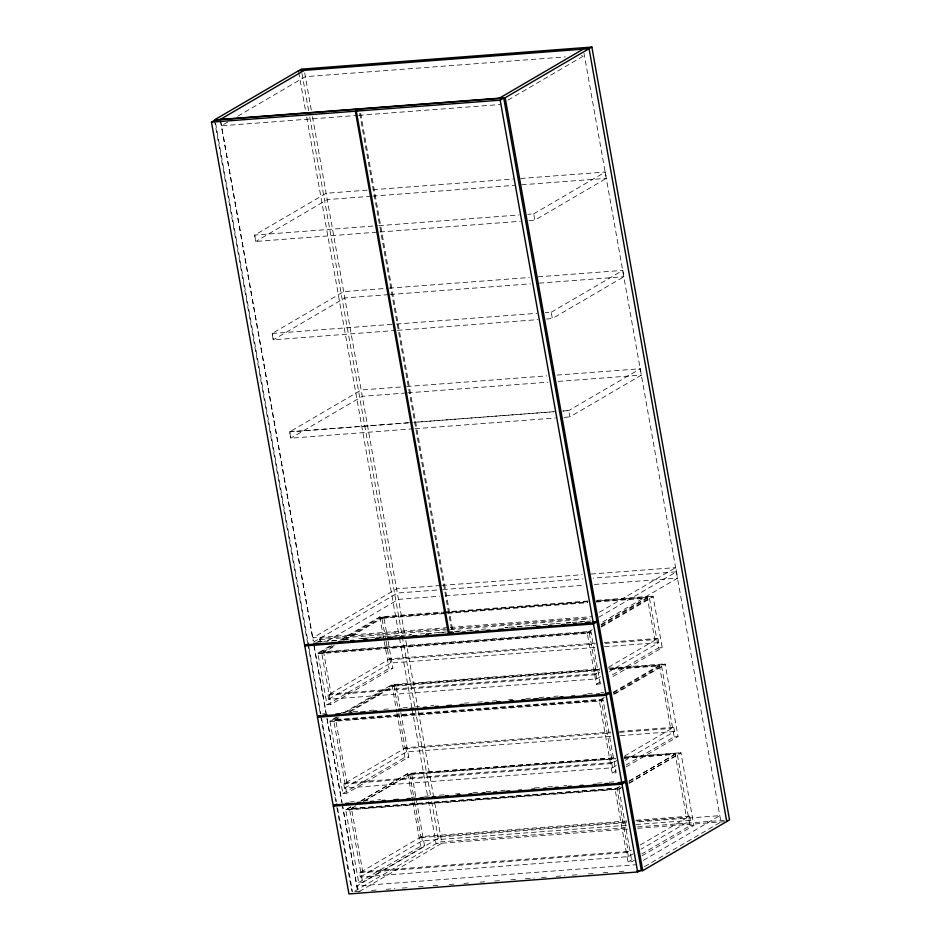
<?xml version="1.0" encoding="UTF-8"?>
<svg xmlns="http://www.w3.org/2000/svg" width="941" height="941" viewBox="0 0 941 941"><rect width="100%" height="100%" fill="white"/><g stroke="black" fill="none" stroke-linecap="round" stroke-linejoin="round"><path stroke-width="0.71" stroke-dasharray="4.71 3.53" d="M227.722 122.083L221.37 125.8L357.321 115.402M237.744 116.225L305.366 76.68L565.4 56.895M507.999 100.111L584.396 55.448L581.467 55.672M396.09 330.42L273.29 339.819L272.161 333.49L343.759 291.628L387.586 288.287M533.665 213.889L605.263 172.027L606.392 178.343L534.782 220.218L533.759 213.842L527.819 214.336M413.617 428.778L290.804 438.177L289.675 431.86L361.285 389.986L405.1 386.657M551.179 312.259L622.777 270.385L623.907 276.713L552.308 318.576L551.273 312.2L545.345 312.694M562.953 411.005L568.799 410.558L569.834 416.945L641.433 375.071L640.303 368.754L568.705 410.617L562.859 411.064M313.541 642.103L397.443 593.042L441.27 589.701M320.293 642.115L319.928 639.527M327.139 641.139L398.572 599.358L439.482 596.253M388.104 641.303L392.903 668.192L330.903 704.444L327.033 704.738L317.835 653.101L330.479 645.702M340.607 639.786L379.823 616.849L442.047 612.109M331.879 645.655L317.952 653.795L591.171 632.999M341.995 639.739L379.952 617.555L442.164 612.814M334.361 645.408L321.704 652.795L330.903 704.444M343.218 640.221L383.693 616.555L387.139 635.834M321.834 653.501L334.478 646.102M344.606 640.186L383.822 617.249M600.511 676.65L596.723 678.873L328.68 699.269L327.927 695.058L389.915 658.806L595.406 643.162M329.221 694.952L331.079 693.87L596.535 673.662L589.031 631.505L323.563 651.713L331.079 693.87M386.033 641.209L389.351 659.794L391.209 658.712M328.68 699.269L390.668 663.017L595.724 647.408M327.033 704.738L389.021 668.486L392.903 668.192M400.772 712.419L408.723 757.07L346.735 793.322L342.865 793.616L329.915 720.9L336.231 717.195M343.83 712.76L391.903 684.648L599.97 668.816M337.631 717.16L330.032 721.594L603.24 700.798M346.476 711.984L392.021 685.354L600.099 669.51M338.842 717.642L333.784 720.606L346.735 793.322M348.97 711.725L395.773 684.354L399.749 706.656M333.914 721.3L340.23 717.607M350.358 711.69L395.902 685.06M599.335 612.25L675.72 567.588L677.602 578.127L601.146 622.824M598.77 617.237L676.473 571.799L593.206 578.139M592.23 629.635L587.172 632.599L596.371 684.236L600.24 683.942L602.769 682.46M601.087 624.459L649.161 596.347L658.359 647.984L610.286 676.097M587.29 633.293L592.348 630.341M601.205 625.165L649.278 597.053M601.158 626.377L653.03 596.053L662.229 647.69L610.368 678.026M601.287 627.082L653.16 596.759L596.77 601.04M616.343 765.527L612.556 767.75L344.512 788.146L343.759 783.935L405.747 747.683L610.803 732.074M345.053 783.829L346.911 782.747L612.368 762.539L601.099 699.304L335.643 719.512L346.911 782.747M398.855 713.149L405.183 748.671L407.041 747.589M344.512 788.146L406.5 751.894L611.556 736.297M342.865 793.616L404.853 757.364L408.723 757.07M416.451 800.45L424.556 845.947L362.567 882.199L358.697 882.493L345.735 809.778L350.805 806.813M360.921 800.897L407.735 773.526L615.802 757.693M350.84 807.025L345.782 809.989L618.99 789.193L621.519 787.711M360.956 801.109L407.771 773.737L615.849 757.893M355.945 805.778L349.617 809.483L362.567 882.199M363.532 801.344L411.605 773.231L416.24 799.227M349.652 809.695L355.98 805.99M364.837 800.815L411.64 773.443M594.677 674.756L596.535 673.662M605.216 643.362L654.807 639.586L656.665 638.504M327.927 695.058L595.971 674.65L599.758 672.439M608.615 667.251L657.959 638.41L658.712 642.621L609.368 671.474M596.371 684.236L601.428 681.272M604.31 697.434L599.241 700.398L612.203 773.114L616.073 772.82L603.122 700.104L329.915 720.9M613.156 692.258L661.241 664.146L674.191 736.862L626.118 764.974M599.37 701.104L604.428 698.14M613.285 692.964L661.358 664.852M613.238 694.187L665.111 663.852L678.061 736.568L626.188 766.903M614.626 694.14L665.24 664.558L608.851 668.851M633.446 853.663L628.388 856.628L360.344 877.024L359.591 872.813L421.58 836.561L627.071 820.917M360.885 872.719L362.744 871.625L628.2 851.417L616.931 788.182L351.475 808.39L362.744 871.625M414.628 801.744L421.015 837.549L422.874 836.467M360.344 877.024L422.333 840.784L627.388 825.175M358.697 882.493L420.686 846.241L424.556 845.947M354.698 891.256L438.882 842.03L628.753 827.574M359.262 891.55L441.905 843.218L434.177 799.803M610.509 763.633L612.368 762.539M619.59 732.357L670.639 728.463L672.497 727.381M343.759 783.935L611.803 763.527L616.861 760.575M624.448 756.129L673.791 727.287L674.544 731.498L625.2 760.352M612.203 773.114L617.261 770.161M620.131 786.311L615.073 789.276L628.023 861.991L631.905 861.697L634.434 860.215M628.988 781.136L677.061 753.023L690.024 825.739L641.95 853.852M615.108 789.487L620.178 786.523M629.035 781.348L677.108 753.235M345.735 809.778L618.955 788.981L621.483 787.499M629.07 783.065L680.943 752.729L693.893 825.445L642.021 855.781M629.106 783.277L680.978 752.941L624.601 757.234M626.341 852.511L628.2 851.417M636.881 821.117L686.471 817.341L688.33 816.259M359.591 872.813L627.635 852.405L631.423 850.193M640.28 845.006L689.624 816.165L690.376 820.376L641.033 849.229M628.023 861.991L634.352 858.298M643.421 860.321L719.806 815.659L636.539 821.987M644.538 866.649L720.935 821.975L584.043 53.461M358.697 115.355L500.483 104.51M367.143 190.153L326.233 193.258L254.635 235.132L255.764 241.449L378.564 232.062M372.989 189.706L513.221 179.025M520.526 178.472L605.263 172.027M371.189 196.246L327.362 199.586L255.764 241.449L254.729 235.074L377.447 225.734M372.648 196.14L514.351 185.353M521.655 184.801L606.392 178.343M378.811 225.675L519.15 214.948M379.941 232.004L520.267 221.276M528.948 220.665L534.876 220.159M389.045 288.181L529.289 277.501M538.052 276.83L622.777 270.385M388.715 294.615L344.888 297.944L273.29 339.819L272.255 333.443M390.174 294.498L530.418 283.829M539.181 283.159L623.907 276.713M272.161 333.49L394.961 324.092M396.337 324.045L536.664 313.318M397.455 330.362L537.793 319.634M546.462 319.023L552.402 318.529M406.571 386.539L546.803 375.871M557.037 375.083L640.303 368.754M406.23 392.973L362.403 396.314L290.804 438.177L289.769 431.801L412.487 422.462M407.688 392.868L547.933 382.187M558.166 381.411L641.433 375.071M289.675 431.86L412.393 422.521M414.981 428.731L555.319 418.004M563.988 417.381L569.928 416.887M440.529 585.49L396.702 588.819L312.788 637.88L448.657 627.541M441.988 585.373L582.232 574.704M590.995 574.034L675.72 567.588M442.74 589.595L582.973 578.915M445.316 595.806L584.102 585.243M594.324 584.467L677.602 578.127M443.505 612.003L587.902 601.005M596.653 600.346L653.03 596.053M443.623 612.709L588.019 601.711M446.01 612.756L381.834 617.637L385.786 639.786M447.469 612.638L587.502 601.981M596.253 601.323L647.302 597.429L654.807 639.586M381.964 618.343L446.14 613.461M447.598 613.344L587.619 602.687M596.371 602.028L647.42 598.135M450.116 627.435L591.818 616.649M445.375 628.917L319.74 638.48L320.422 642.268M451.221 628.47L589.995 617.908M319.834 639.586L448.481 629.741M449.857 629.694L590.183 618.955M317.929 641.762L322.304 641.433M323.775 641.327L336.913 640.327M342.759 639.88L350.064 639.315M358.827 638.657L363.214 638.316M364.673 638.21L369.06 637.88M370.519 637.763L374.894 637.433M376.365 637.316L385.128 636.657M386.586 636.539L399.737 635.54M401.195 635.434L411.417 634.646M420.192 633.987L424.567 633.646M426.026 633.54L446.481 631.987M447.94 631.87L461.09 630.87M466.936 630.423L474.24 629.87M481.545 629.317L485.921 628.976M504.917 627.529L507.834 627.318M509.293 627.2L523.902 626.094M525.372 625.977L537.052 625.083M542.898 624.648L548.744 624.201M550.203 624.083L554.59 623.754M556.049 623.648L560.424 623.307M566.27 622.86L570.658 622.53M572.116 622.424L585.267 621.425M586.725 621.307L591.101 620.978M316.858 642.127L322.669 641.691M331.397 641.021L337.207 640.586M345.923 639.915L348.829 639.704M361.909 638.704L366.272 638.374M379.352 637.375L385.163 636.928M392.432 636.375L399.702 635.822M408.418 635.163L411.323 634.94M428.767 633.611L431.672 633.399M438.929 632.846L446.199 632.293M454.432 631.658L461.702 631.105M470.418 630.446L473.323 630.223M505.293 627.788L508.211 627.565M516.927 626.906L522.737 626.459M531.453 625.8L535.817 625.471M566.341 623.142L570.693 622.813M577.962 622.26L585.231 621.707M323.692 652.419L589.148 632.211M317.835 653.101L591.042 632.305L600.24 683.942M604.157 642.503L657.959 638.41M389.351 659.794L595.006 644.138M604.51 646.749L658.712 642.621M658.359 647.984L662.229 647.69M608.721 668.145L665.111 663.852M599.57 669.792L393.914 685.436L397.843 707.456M609.78 669.004L659.37 665.24L670.639 728.463M394.044 686.142L599.699 670.486M609.909 669.71L659.5 665.934M322.304 713.996L326.703 713.666M341.36 712.549L345.759 712.208M353.087 711.655L360.415 711.102M369.213 710.431L373.601 710.09M383.857 709.314L391.185 708.749M402.913 707.867L407.312 707.526M414.64 706.973L421.968 706.409M430.755 705.738L433.695 705.515M464.466 703.174L468.865 702.845M477.652 702.174L484.98 701.621M492.308 701.057L496.707 700.727M508.434 699.833L512.833 699.492M526.019 698.493L530.418 698.163M539.205 697.493L545.074 697.046M553.861 696.375L558.26 696.034M587.572 693.811L593.43 693.364M600.758 692.799L603.699 692.576M335.772 720.218L601.228 700.01M619.601 731.404L673.791 727.287M405.183 748.671L610.838 733.015M620.342 735.627L674.544 731.498M674.191 736.862L678.061 736.568M624.553 757.023L680.943 752.729M615.402 758.669L409.747 774.314L414.381 800.309M624.154 757.999L675.203 754.117L686.471 817.341M409.782 774.525L615.449 758.881M624.201 758.211L675.25 754.329M349.864 801.979L354.263 801.65M363.061 800.979L368.919 800.532M377.706 799.862L380.646 799.638M411.417 797.298L415.816 796.968M424.603 796.298L430.472 795.851M439.259 795.18L445.128 794.733M455.385 793.957L459.784 793.616M472.97 792.616L478.828 792.169M486.156 791.604L493.484 791.052M500.812 790.499L505.211 790.158M534.523 787.923L540.381 787.488M547.709 786.923L553.579 786.476M563.835 785.7L566.764 785.476M597.547 783.135L601.934 782.794M609.262 782.242L616.59 781.677M351.511 808.601L616.978 788.393M635.822 820.258L689.624 816.165M421.015 837.549L626.671 821.893M626.306 822.775L440.788 836.89L356.78 886.01L635.904 864.72M636.175 824.504L690.376 820.376M637.516 826.904L728.075 820.011M627.435 829.092L436.095 843.654L428.625 801.685M637.657 828.315L725.288 821.646M690.024 825.739L693.893 825.445M355.439 891.645L362.767 891.08M371.554 890.421L378.882 889.857M386.21 889.304L395.008 888.633M402.336 888.069L409.664 887.516M418.463 886.845L425.779 886.293M433.107 885.728L440.435 885.175M449.233 884.505L456.561 883.94M463.889 883.387L471.218 882.834M480.004 882.164L487.332 881.599M494.66 881.047L501.988 880.482M510.787 879.823L518.115 879.259M525.443 878.706L534.229 878.035M541.557 877.471L547.427 877.036M556.213 876.365L565.012 875.695M572.34 875.13L579.668 874.577M588.454 873.907L595.782 873.354M603.11 872.789L610.438 872.236M619.237 871.566L626.565 871.001M618.955 788.981L631.905 861.697M595.971 674.65L596.723 678.873M611.803 763.527L612.556 767.75M627.635 852.405L628.388 856.628M360.638 113.367L452.986 631.776M359.674 113.449L452.009 631.846M304.696 72.892L311.459 110.885M312.494 116.672L404.783 634.81M405.818 640.598L418.192 710.067M418.451 711.514L433.919 798.344M301.99 73.516L308.695 111.144M309.73 116.931L402.019 635.069M402.278 636.516L414.91 707.432M415.169 708.879L430.637 795.71M431.672 801.509L438.882 842.03M298.685 72.245L305.39 109.885M306.684 117.119L399.231 636.692M399.49 638.139L411.864 707.608M412.123 709.055L427.59 795.898M389.915 658.806L390.668 663.017M405.747 747.683L406.5 751.894M421.58 836.561L422.333 840.784M379.823 616.849L383.975 640.186M384.234 641.609L389.021 668.486M391.903 684.648L396.643 711.278M396.902 712.713L404.853 757.364M407.735 773.526L412.581 800.744M412.828 802.167L420.686 846.241M220.559 120.683L313.294 640.692M314.176 646.244L326.033 712.819L314.082 646.291M327.068 718.606L342.018 802.544M342.277 803.99L358.003 892.28M220.465 120.742L313.059 640.503M326.974 718.653L341.924 802.602M342.183 804.049L357.686 891.068M215.548 122.953L308.142 642.797M308.836 646.714L320.846 714.113M321.54 718.042L336.419 801.544M337.631 808.366L352.51 891.868M214.43 119.919L307.495 642.397M307.848 643.785L320.481 714.701M320.74 716.148L335.855 801.591M336.89 807.39L351.84 891.327M554.19 411.676L413.946 422.344L554.096 411.735"/><path stroke-width="1.41" d="M211.466 122.154L215.03 120.06L358.897 109.109L355.333 111.203L211.466 122.154L304.578 644.879L448.445 633.928L450.821 632.54M220.241 119.483L304.249 70.363M356.31 111.12L359.874 109.038L503.741 98.087L596.853 620.825L593.289 622.907L449.422 633.858L356.31 111.12L500.177 100.169L503.741 98.087M499.271 98.24L583.267 49.12M505.082 97.793L591.865 47.05L729.534 819.905L642.75 870.648L505.176 97.746L214.43 119.919L301.214 69.175L591.865 47.05M592.642 622.213L597.041 621.872L609.556 692.129L605.992 694.223L317.282 716.195L304.766 645.938L308.33 643.844M605.345 693.517L609.744 693.188L625.389 781.006L621.825 783.1L333.114 805.073L317.47 717.242L319.846 715.854M304.766 645.938L593.477 623.954L597.041 621.872M618.249 782.63L625.577 782.065L641.221 869.896L637.657 871.978L348.946 893.95L333.302 806.131L336.866 804.037M317.47 717.242L606.18 695.27L609.744 693.188M333.302 806.131L622.013 784.147L625.577 782.065M298.426 70.798L589.078 48.685L726.746 821.54M314.188 643.409L317.117 643.185M339.101 641.503L342.042 641.28M350.828 640.609L353.757 640.386M364.014 639.609L366.955 639.386M375.741 638.716L378.67 638.492M387.469 637.822L391.868 637.492M400.654 636.822L403.595 636.598M412.381 635.928L416.781 635.598M425.567 634.928L428.508 634.705M449.022 633.14L453.421 632.811M462.207 632.14L465.148 631.917M475.405 631.129L478.334 630.905M487.12 630.247L490.061 630.023M498.848 629.353L503.247 629.011M512.045 628.341L514.974 628.118M536.958 626.447L539.887 626.224M548.674 625.553L551.614 625.33M561.871 624.553L564.8 624.33M573.598 623.66L576.527 623.436M585.314 622.766L589.713 622.436M323.963 714.937L326.892 714.713M335.69 714.043L340.089 713.713M348.876 713.043L351.805 712.819M360.603 712.149L365.002 711.819M373.789 711.149L376.718 710.925M398.702 709.255L401.642 709.032M410.429 708.361L413.358 708.138M423.615 707.35L426.555 707.126M435.342 706.468L438.271 706.244M447.069 705.574L451.468 705.232M460.255 704.562L463.195 704.338M485.168 702.668L488.108 702.445M496.895 701.774L499.824 701.551M510.093 700.774L513.021 700.551M521.808 699.881L524.737 699.657M533.535 698.987L537.934 698.657M546.721 697.987L549.662 697.763M559.919 696.975L562.847 696.752M571.634 696.093L574.575 695.87M583.361 695.199L586.29 694.976M596.559 694.187L599.488 693.964M345.653 803.367L348.593 803.143M357.38 802.485L360.309 802.261M370.566 801.473L373.506 801.25M382.293 800.579L385.222 800.356M394.02 799.685L398.419 799.356M407.206 798.686L410.147 798.462M420.404 797.686L423.332 797.462M432.119 796.792L435.06 796.568M445.316 795.792L448.245 795.568M457.044 794.898L459.973 794.675M468.759 794.004L471.688 793.781M481.957 792.992L484.886 792.769M493.672 792.11L496.613 791.887M506.87 791.099L509.799 790.875M518.597 790.205L521.526 789.981M531.783 789.205L534.711 788.981M543.51 788.311L546.439 788.087M555.225 787.417L558.166 787.194M568.423 786.417L571.352 786.194M580.138 785.523L583.079 785.3M593.336 784.523L596.265 784.3M605.063 783.63L607.992 783.406M636.939 871.095L642.844 870.601M500.177 100.169L593.289 622.907M593.477 623.954L605.992 694.223M606.18 695.27L621.825 783.1M622.013 784.147L637.657 871.978M355.333 111.203L448.445 633.928"/></g></svg>
